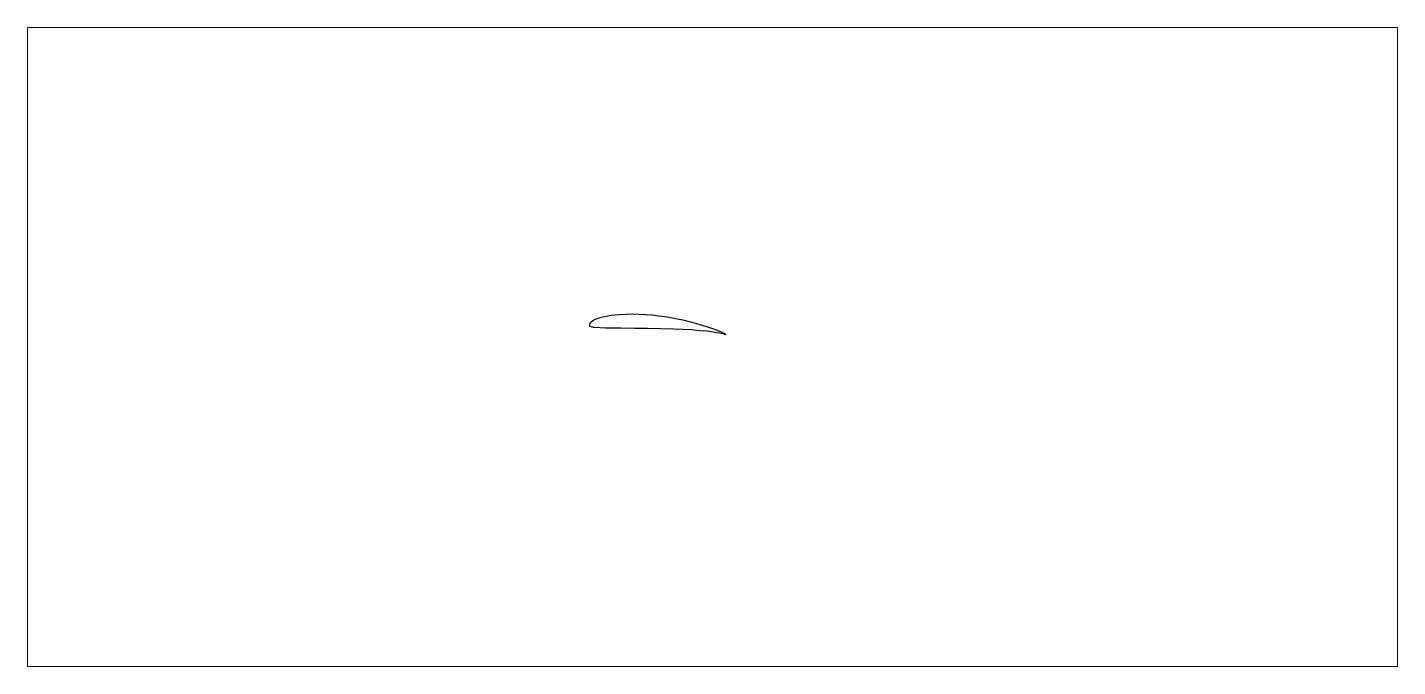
# Model space of a CAD drawing. Header units: millimetres. Extents: x -225 to 1275, y -314 to 386.
import ezdxf

# ---------------------------------------------------------------- set-up
doc = ezdxf.new("R2010")
doc.units = ezdxf.units.MM

msp = doc.modelspace()

# ---------------------------------------------------------------- linework, layer by layer
at = {"color": 7, "linetype": 'Continuous', "lineweight": 0}
for p, q in [((-224.7, 386.2), (1275.3, 386.2)), ((-224.7, 386.2), (-224.7, -313.8)), ((1275.3, 386.2), (1275.3, -313.8)), ((-224.7, -313.8), (1275.3, -313.8))]:
    msp.add_line(p, q, dxfattribs=at)
at = {"color": 7, "linetype": 'Continuous', "flags": 128}
msp.add_lwpolyline([(540.2, 49.8), (540.2, 49.8), (540.2, 49.8), (540.2, 49.8), (540.2, 49.9), (540.1, 49.9), (540.1, 49.9), (540, 49.9), (539.8, 50), (539.5, 50.1), (539.1, 50.3), (538.6, 50.6), (538, 50.9), (536.9, 51.4), (535.8, 51.9), (531.4, 53.8), (526.9, 55.5), (522.4, 57.1), (513.2, 60), (504, 62.6), (494.7, 65), (485.3, 67.1), (475.9, 68.8), (466.4, 70.1), (459.2, 70.9), (452.1, 71.5), (444.9, 71.8), (437.8, 72), (430.6, 71.9), (423.4, 71.5), (418.7, 71.1), (414, 70.5), (409.4, 69.7), (404.7, 68.8), (402.1, 68), (399.4, 67.2), (396.8, 66.1), (395.4, 65.4), (394, 64.6), (392.6, 63.6), (391.5, 62.4), (391, 61.8), (390.7, 61.1), (390.5, 60.3), (390.5, 59.8), (390.7, 59.4), (391, 59), (391.3, 58.8), (392.2, 58.5), (393.1, 58.2), (394.8, 57.9), (396.6, 57.7), (402.4, 57.4), (408.1, 57.3), (413.9, 57.2), (419.6, 57.2), (425.4, 57.1), (439.8, 56.9), (454.2, 56.7), (468.6, 56.5), (483, 56.1), (492.6, 55.7), (502.2, 55.2), (511.8, 54.4), (518.9, 53.7), (526.1, 52.7), (529.6, 52.2), (533.2, 51.5), (534.9, 51.2), (536.7, 50.8), (537.6, 50.6), (538.5, 50.3), (538.9, 50.2), (539.4, 50.1), (539.8, 50), (540.1, 49.9), (540.1, 49.9), (540.2, 49.8), (540.2, 49.8), (540.2, 49.8), (540.2, 49.8)], dxfattribs=at)

doc.saveas('drawing.dxf')
